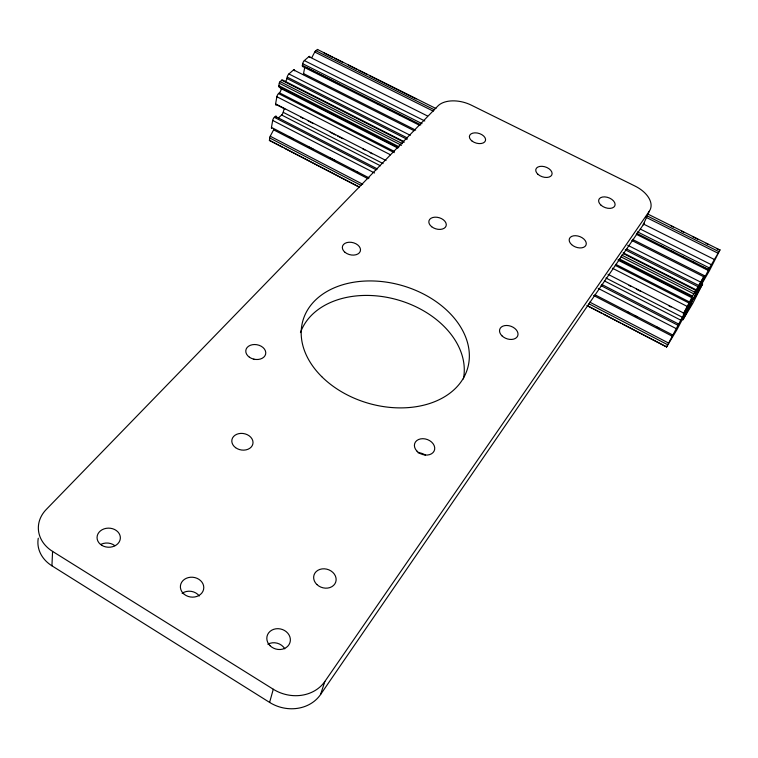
<?xml version="1.0" encoding="UTF-8"?>
<svg xmlns="http://www.w3.org/2000/svg" width="758" height="758" viewBox="0 0 758 758"><rect width="100%" height="100%" fill="white"/><g stroke="black" fill="none" stroke-linecap="round" stroke-linejoin="round"><path stroke-width="1.14" d="M51.932 565.809L52.577 551.398A36.583 29.685 -0.3 0 1 46.219 509.518L437.897 105.978A25.677 15.368 16 0 1 471.315 105.154L635.014 186.061A26.72 16.174 20.9 0 1 649.322 211.169L643.172 224.908L320.53 694.565A37.038 32.67 17.8 0 1 269.602 702.41L51.932 565.809A36.119 29.543 -0.7 0 1 38.279 538.208M683.318 313.954L695.91 289.708L623.161 252.802M273.827 129.4A2.473 0.843 -63.5 0 1 273.619 129.836L270.236 136.222A2.464 0.834 -63.4 0 0 269.621 137.909L269.621 140.628M695.929 289.717L695.816 290.579L704.068 276.244L694.84 293.858L704.04 278.717L709.573 267.972L708.076 270.36L636.265 234.26M271.828 128.481A2.482 0.843 -63.6 0 1 271.468 127.401L272.69 120.427A2.492 0.853 -63.7 0 1 274.339 117.319L275.381 116.391L377.465 168.958M276.225 104.974A2.52 0.872 -64 0 1 275.599 103.922L276.859 96.73A2.539 0.881 -64.1 0 1 278.527 93.575L279.399 92.808A2.539 0.881 -64.2 0 0 280.83 90.505A2.539 0.881 -64.2 0 0 280.934 88.553L278.944 86.734A2.558 0.891 -64.3 0 1 278.802 85.635L279.56 82.29L281.673 80.196A2.558 0.891 -64.3 0 1 282.507 79.988L403.787 141.519M285.302 81.627A2.549 0.881 -64.3 0 0 286.969 78.472L287.216 77.117A2.539 0.881 -64.4 0 1 288.893 73.952L293.564 69.897L414.076 130.679M303.105 66.353A2.511 0.853 -64.6 0 1 302.376 65.321L302.679 63.7A2.511 0.853 -64.6 0 1 304.337 60.574L308.885 56.632L427.417 115.936M303.257 74.606A2.492 0.843 -64.4 0 0 303.551 73.602L304.735 67.358M708.076 270.36L720.091 249.799L709.308 270.9L698.09 290.305L694.139 298.633L702.638 283.928L692.679 303.541L682.844 319.923L691.618 303.191M278.593 117.755L281.654 115.008A2.473 0.843 -63.8 0 0 283.198 112.317L284.108 109.019M269.602 702.41L273.287 689.249A37.54 32.859 17.7 0 0 324.869 681.451L649.322 211.169M320.53 694.565L324.869 681.451M683.365 313.945L692.234 298.595L666.415 347.249L668.509 343.744M311.841 57.551L314.76 52.037A2.492 0.834 -64.8 0 1 315.754 50.682L317.706 49.611M668.594 343.601L676.875 329.796L696.649 292.37L690.131 305.417L691.609 303.181M317.251 49.384L435.945 108.508M647.882 214.078L719.939 249.979M324.026 53.013L332.497 57.238M334.61 58.29L343.08 62.507M348.377 65.141L356.838 69.366M358.96 70.418L367.422 74.635M369.544 75.686L416.114 98.891M671.19 225.969L673.312 227.03M681.774 231.247L683.896 232.299M692.367 236.515L697.654 239.158M706.124 243.375L708.237 244.427M716.708 248.643L718.821 249.704M315.754 50.682L434.268 109.768M646.962 215.793L718.916 251.665M314.76 52.037L433.311 111.17M646.062 217.309L718.034 253.219M643.315 223.951L714.216 259.425M304.337 60.574L424.783 120.977M640.32 229.068L711.108 264.57M302.679 63.7L422.017 123.639M637.459 231.844L709.27 267.906M302.376 65.321L420.832 124.852M636.578 233.284L708.493 269.422M306.44 67.822L314.902 72.076M317.015 73.138L340.285 84.839M377.313 103.448L379.426 104.509M387.888 108.764L390 109.825M398.471 114.079L400.584 115.15M409.045 119.404L411.158 120.465M660.805 245.952L662.918 247.013M671.38 251.268L673.492 252.329M681.954 256.583L684.076 257.644M692.537 261.898L694.65 262.969M703.111 267.223L708.398 269.876M302.575 66.486L419.79 125.421M303.551 73.602L415.649 130.111M632.447 239.386L705.423 276.168M631.85 240.494L703.727 276.746M288.893 73.952L410.267 135.312M627.7 245.222L700.525 282.042M699.52 284.468L701.633 285.539M287.216 77.117L407.482 138.013M626.923 249.107L698.658 285.425M286.969 78.472L407.122 139.33M625.293 249.846L698.023 286.685M281.673 80.196L404.156 142.343M623.777 253.778L695.569 290.21M280.081 81.589L402.394 143.698M621.721 255.076L694.48 292.029M279.238 83.181L401.522 145.328M620.802 256.763L693.542 293.734M278.802 85.635L399.078 146.825M619.58 258.999L692.376 296.027M278.944 86.734L397.997 147.327M618.206 259.397L691.959 296.928M280.934 88.553L397.893 148.094M618.102 260.193L691.855 297.742M279.399 92.808L394.34 151.429M615.771 264.362L689.581 302.016M278.527 93.575L394.293 152.642M615.307 265.414L688.975 303.011M276.859 96.73L390.465 154.793M612.426 268.218L687.118 306.384M275.599 103.922L386.04 160.525M607.982 274.273L683.716 313.092M276.556 104.746L284.97 109.057M300.755 117.149L302.859 118.229M308.118 120.92L313.376 123.62M330.213 132.243L335.472 134.943M337.575 136.023L342.834 138.714M362.826 148.966L364.93 150.046M370.188 152.737L372.292 153.817M628.988 285.396L631.092 286.477M636.35 289.168L640.557 291.328M668.963 305.881L671.067 306.962M283.198 112.317L383.074 163.586M605.964 278.015L682.712 317.422M281.654 115.008L380.459 165.803M604.363 280.896L681.091 320.34M601.644 284.392L678.467 323.95M274.339 117.319L376.243 169.82M601.056 285.643L677.747 325.154M272.69 120.427L374.547 172.985M598.214 288.381L675.918 328.479M271.468 127.401L369.137 177.931M594.916 294.758L672.63 334.96M289.234 136.857L293.431 139.027M308.136 146.635L313.395 149.354M330.194 158.052L335.453 160.772M352.262 169.47L354.356 170.55M356.459 171.64L358.562 172.729M627.463 311.87L629.557 312.959M634.816 315.679L636.91 316.768M656.873 327.096L658.967 328.176M273.619 129.836L368.047 178.717M593.628 295.497L672.327 336.23M270.236 136.222L362.731 184.241M589.743 302.12L668.565 343.042M269.621 137.909L360.998 185.388M588.9 303.806L667.665 344.738M269.223 140.202L359.387 187.093M586.91 305.427L666.595 346.87M269.696 140.562L282.298 147.118M284.402 148.208L357.899 186.44M587.848 306.033L601.501 313.13M603.595 314.229L620.395 322.965M622.498 324.054L665.543 346.444M52.577 551.398L273.287 689.249M308.885 56.632A2.501 0.843 -64.7 0 1 309.795 57.314M293.564 69.897A2.539 0.872 -64.5 0 1 294.483 70.816M275.381 116.391A2.492 0.853 -63.7 0 1 276.329 117.177M418.028 452.763A10.309 7.845 19.8 0 1 425.494 455.188M300.452 332.62A84.801 61.18 16.2 0 1 397.476 299.808A84.801 61.18 16.2 0 1 463.375 378.943M644.196 223.032A26.464 16.202 21 0 1 643.172 224.908M253.38 359.301A9.977 7.372 10.8 0 1 254.66 359.519M267.849 644.234A11.73 10.252 15.6 0 1 284.809 648.829M101.022 544.31A11.512 9.522 1.2 0 1 114.894 545.713M182.119 593.325A11.578 9.892 6.9 0 1 199.259 595.968M345.032 252.338A9.248 6.235 14 0 0 360.221 251.438A9.248 6.235 14 0 0 349.002 242.247A9.248 6.235 14 0 0 345.032 252.338M321.733 376.641A85.739 61.237 16.2 0 0 464.739 375.665A85.739 61.237 16.2 0 0 369.336 280.934A85.739 61.237 16.2 0 0 321.733 376.641M249.373 357.189A10.091 7.391 10.9 0 0 265.632 354.138A10.091 7.391 10.9 0 0 252.3 344.729A10.091 7.391 10.9 0 0 249.373 357.189M416.777 450.953A10.432 7.864 19.7 0 0 434.126 451.029A10.432 7.864 19.7 0 0 422.812 438.692A10.432 7.864 19.7 0 0 416.777 450.953M501.929 335.785A9.57 6.576 20.3 0 0 517.591 336.145A9.57 6.576 20.3 0 0 506.799 325.466A9.57 6.576 20.3 0 0 501.929 335.785M270.047 645.693A11.882 10.299 15.5 0 0 289.888 642.793A11.882 10.299 15.5 0 0 275.865 628.808A11.882 10.299 15.5 0 0 270.047 645.693M235.567 447.656A10.688 8.3 10.5 0 0 252.859 443.98A10.688 8.3 10.5 0 0 238.789 433.652A10.688 8.3 10.5 0 0 235.567 447.656M316.882 584.532A11.417 9.503 17.6 0 0 335.747 582.021A11.417 9.503 17.6 0 0 322.027 568.907A11.417 9.503 17.6 0 0 316.882 584.532M101.828 545.343A11.664 9.56 1.6 0 0 120.295 538.815A11.664 9.56 1.6 0 0 103.988 528.904A11.664 9.56 1.6 0 0 101.828 545.343M472.158 141.149A8.329 5.041 16.7 0 0 485.442 140.685A8.329 5.041 16.7 0 0 474.859 132.839A8.329 5.041 16.7 0 0 472.158 141.149M571.598 244.597A8.888 5.628 20.5 0 0 585.962 245.156A8.888 5.628 20.5 0 0 575.616 235.7A8.888 5.628 20.5 0 0 571.598 244.597M601.037 205.2A8.594 5.249 20.6 0 0 614.833 205.825A8.594 5.249 20.6 0 0 604.713 196.881A8.594 5.249 20.6 0 0 601.037 205.2M431.69 226.737A8.944 5.818 16.5 0 0 446.092 225.95A8.944 5.818 16.5 0 0 434.884 217.176A8.944 5.818 16.5 0 0 431.69 226.737M537.972 174.321A8.461 5.154 18.7 0 0 551.767 175.003A8.461 5.154 18.7 0 0 542.046 166.305A8.461 5.154 18.7 0 0 537.972 174.321M184.336 594.376A11.73 9.949 7.2 0 0 203.551 589.553A11.73 9.949 7.2 0 0 188.344 577.596A11.73 9.949 7.2 0 0 184.336 594.376"/></g></svg>
